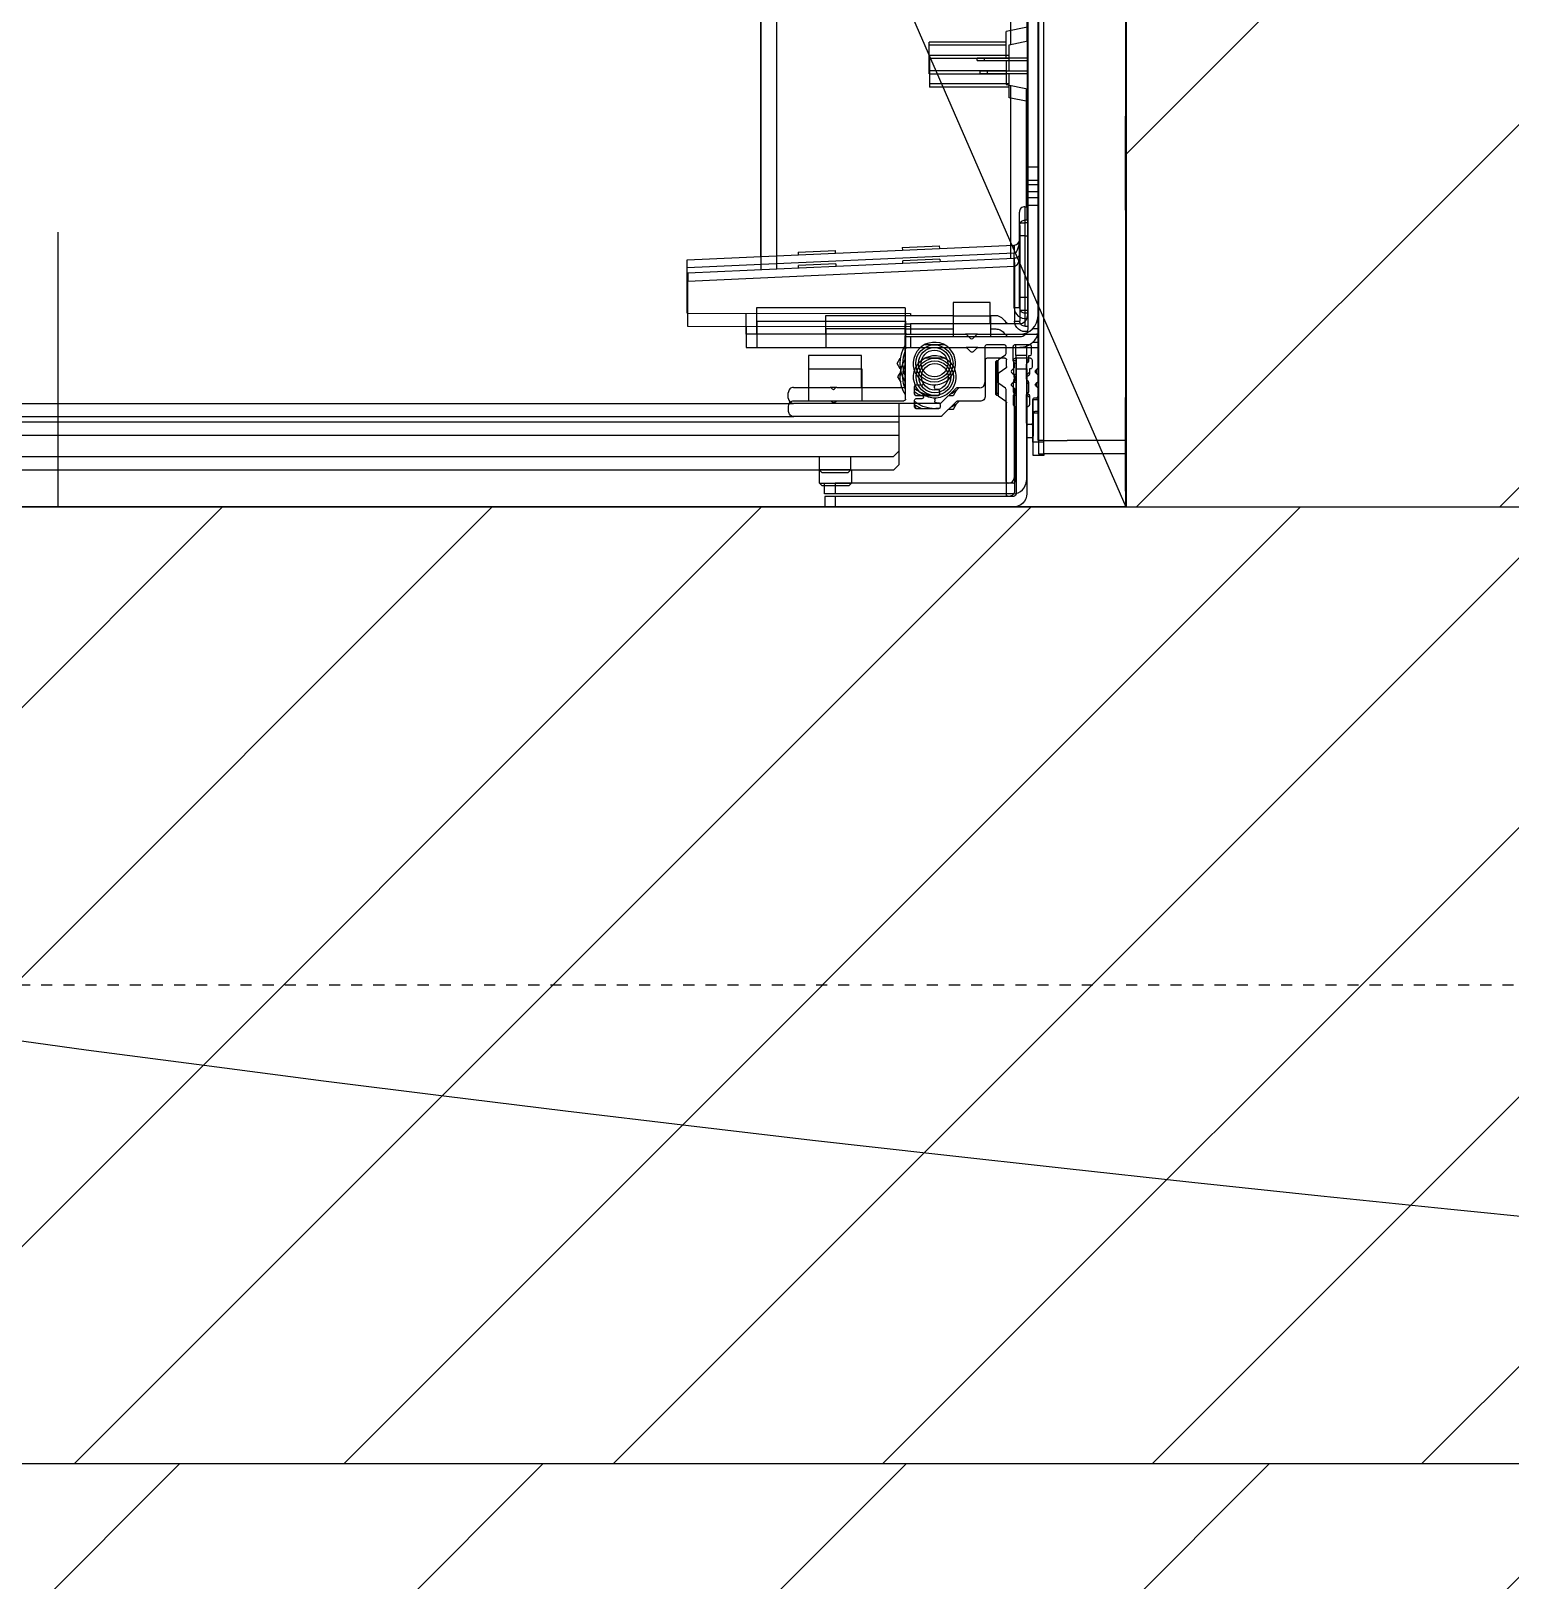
# Model space of a CAD drawing. Header units: centimetres. Extents: x -35664 to 50682, y -23001 to 23705.
# Drawn here: x 5270.45 to 5298.28, y 4280.2 to 4309.35 of the extents above; entities that cross this region are included whole.
import ezdxf

# ---------------------------------------------------------------- set-up
doc = ezdxf.new("R2010")
doc.units = ezdxf.units.CM
doc.linetypes.add('Style de ligne -1', pattern=[0.41664, 0.20828, -0.20836])
doc.linetypes.add('Style de ligne -5', pattern=[0.20828, 0.069425, -0.138855])
for name, color, linetype in [('B aménagement intérieur', 252, 'Continuous'), ('B GÈnÈral_Hatch', 252, 'Continuous'), ('B Général', 252, 'Continuous'), ('C ANNOTATIONS-axes horizontaux', 252, 'Style de ligne -1'), ('C ANNOTATIONS-prestations', 252, 'Continuous'), ('C ANNOTATIONS-prestations_Hatch', 252, 'Continuous'), ('D SURFACES-shab', 252, 'Continuous'), ('MTI900_Alu', 252, 'Continuous'), ('prlm-CHAUFF', 4, 'Continuous')]:
    doc.layers.add(name, color=color, linetype=linetype)
doc.layers.get('prlm-CHAUFF').off()
pattern_1 = [(45, (0, 0.2205), (-3.5277778, 3.3072917), [])]

# ---------------------------------------------------------------- blocks, each defined once
blk = doc.blocks.new('A 90.Groupe-6-1')
at = {"layer": 'B Général', "linetype": 'Style de ligne -1', "ltscale": 25.4, "flags": 128}
blk.add_lwpolyline([(-35.4, 7.6), (35.6, 7.6), (35.6, -32.4), (-35.4, -32.4)], close=True, dxfattribs=at)
blk = doc.blocks.new('A 90.WC-plan-PMR')
at = {"layer": 'B Général'}
blk.add_blockref('A 90.Groupe-6-1', (0, 0), dxfattribs=at)
blk = doc.blocks.new('A 90.Groupe-7-1')
at = {"layer": 'B GÈnÈral_Hatch', "linetype": 'Continuous'}
h = blk.add_hatch(dxfattribs=at)
h.set_pattern_fill('F_P__SOFFITE', color=256, style=0, pattern_type=2)
h.set_pattern_definition(pattern_1)
h.paths.add_polyline_path([(5291.058, 4445.289), (5291.038, 4300.389), (5421.058, 4300.389), (5421.058, 4445.289)])
at = {"layer": 'B Général', "linetype": 'Style de ligne -5', "ltscale": 25.4, "flags": 128}
blk.add_lwpolyline([(5291.058, 4445.289), (5291.038, 4300.389), (5421.058, 4300.389), (5421.058, 4445.289)], close=True, dxfattribs=at)
at = {"layer": 'D SURFACES-shab', "lineweight": 18, "flags": 128}
blk.add_lwpolyline([(5291.058, 4445.289), (5421.058, 4445.289), (5421.058, 4300.389), (5291.058, 4300.389)], close=True, dxfattribs=at)
at = {"layer": 'B Général', "xscale": -1}
blk.add_blockref('A 90.WC-plan-PMR', (5306.558, 4332.789), dxfattribs=at)
blk = doc.blocks.new('A 90.Groupe-8-1')
at = {"layer": 'B Général', "linetype": 'Continuous'}
for p, q in [((5289.408, 4388.889), (5289.408, 4301.389)), ((5289.508, 4301.389), (5289.508, 4388.889)), ((5291.058, 4388.889), (5291.058, 4301.389)), ((5288.888, 4309.095), (5288.888, 4346.639)), ((5289.188, 4346.739), (5289.188, 4309.155)), ((5284.188, 4304.852), (5284.188, 4346.464)), ((5284.488, 4304.865), (5284.488, 4346.464)), ((5289.208, 4310.639), (5289.208, 4306.539)), ((5288.858, 4309.089), (5289.208, 4309.159)), ((5288.858, 4308.589), (5288.858, 4309.089)), ((5287.358, 4308.889), (5287.358, 4308.289)), ((5287.358, 4308.889), (5288.858, 4308.889)), ((5288.858, 4308.828), (5287.358, 4308.828)), ((5288.45, 4308.589), (5288.313, 4308.589)), ((5288.313, 4308.539), (5288.313, 4308.589)), ((5288.45, 4308.539), (5288.313, 4308.539)), ((5289.208, 4308.589), (5288.45, 4308.589)), ((5288.45, 4308.539), (5288.45, 4308.589)), ((5289.208, 4308.539), (5288.45, 4308.539)), ((5288.858, 4308.089), (5288.858, 4308.539)), ((5288.858, 4308.35), (5287.358, 4308.35)), ((5288.858, 4308.289), (5287.358, 4308.289)), ((5289.208, 4308.019), (5288.858, 4308.089)), ((5288.888, 4305.065), (5288.888, 4308.083)), ((5289.188, 4308.023), (5289.188, 4305.789)), ((5289.208, 4306.539), (5289.208, 4306.207)), ((5289.208, 4306.539), (5289.408, 4306.539)), ((5289.208, 4306.207), (5289.208, 4306.072)), ((5289.408, 4306.207), (5289.208, 4306.207)), ((5289.208, 4305.789), (5289.158, 4305.789)), ((5289.158, 4305.489), (5289.158, 4305.789)), ((5289.208, 4306.072), (5289.208, 4303.739)), ((5289.208, 4306.072), (5289.408, 4306.072)), ((5289.058, 4305.689), (5289.058, 4305.489)), ((5289.058, 4305.489), (5289.058, 4304.089)), ((5289.158, 4305.489), (5289.058, 4305.489)), ((5289.158, 4305.489), (5289.208, 4305.489)), ((5289.158, 4304.089), (5289.158, 4305.489)), ((5288.952, 4305.068), (5282.808, 4304.789)), ((5282.808, 4304.639), (5288.958, 4304.918)), ((5285.594, 4304.966), (5284.893, 4304.934)), ((5284.895, 4304.884), (5284.893, 4304.934)), ((5285.594, 4304.966), (5285.597, 4304.916)), ((5287.556, 4305.055), (5286.855, 4305.023)), ((5286.857, 4304.973), (5286.855, 4305.023)), ((5287.556, 4305.055), (5287.558, 4305.005)), ((5288.963, 4305.069), (5288.952, 4305.068)), ((5288.952, 4305.068), (5288.958, 4304.918)), ((5288.958, 4304.918), (5288.963, 4304.919)), ((5288.958, 4304.918), (5288.958, 4303.889)), ((5282.808, 4304.789), (5282.808, 4304.639)), ((5282.808, 4303.788), (5282.808, 4304.639)), ((5289.058, 4304.089), (5289.058, 4303.889)), ((5289.158, 4304.089), (5289.058, 4304.089)), ((5289.208, 4304.089), (5289.158, 4304.089)), ((5289.158, 4303.789), (5289.158, 4304.089)), ((5287.008, 4303.779), (5282.808, 4303.788)), ((5283.908, 4303.785), (5283.908, 4303.389)), ((5284.108, 4303.889), (5286.908, 4303.889)), ((5284.108, 4303.889), (5284.108, 4303.389)), ((5286.908, 4303.889), (5286.908, 4303.739)), ((5287.01, 4303.739), (5287.008, 4303.779)), ((5287.808, 4303.989), (5288.508, 4303.989)), ((5287.808, 4303.589), (5287.808, 4303.989)), ((5288.508, 4303.989), (5288.508, 4303.589)), ((5288.958, 4303.889), (5289.058, 4303.889)), ((5289.158, 4303.789), (5289.208, 4303.789)), ((5285.408, 4303.739), (5285.408, 4303.389)), ((5286.908, 4303.739), (5285.408, 4303.739)), ((5286.908, 4303.739), (5286.908, 4303.589)), ((5286.908, 4303.739), (5287.808, 4303.739)), ((5286.908, 4303.589), (5286.908, 4303.389)), ((5287.008, 4303.589), (5286.908, 4303.589)), ((5289.058, 4303.589), (5287.008, 4303.589)), ((5287.008, 4303.389), (5287.008, 4303.589)), ((5288.508, 4303.739), (5288.605, 4303.739)), ((5289.303, 4303.489), (5289.408, 4303.489)), ((5283.908, 4303.389), (5284.108, 4303.389)), ((5284.108, 4303.389), (5285.408, 4303.389)), ((5285.408, 4303.389), (5286.908, 4303.389)), ((5286.908, 4303.389), (5286.938, 4303.389)), ((5286.908, 4302.419), (5286.908, 4303.359)), ((5286.938, 4303.389), (5288.046, 4303.389)), ((5287.652, 4303.189), (5287.265, 4303.189)), ((5288.271, 4303.389), (5288.046, 4303.389)), ((5288.067, 4303.38), (5288.137, 4303.31)), ((5288.18, 4303.31), (5288.25, 4303.38)), ((5288.271, 4303.389), (5289.378, 4303.389)), ((5288.778, 4303.189), (5288.438, 4303.189)), ((5289.258, 4303.189), (5288.968, 4303.189)), ((5288.988, 4303.189), (5288.988, 4302.989)), ((5289.188, 4302.989), (5289.188, 4303.189)), ((5289.378, 4303.389), (5289.408, 4303.389)), ((5285.088, 4302.989), (5286.088, 4302.989)), ((5285.088, 4302.389), (5285.088, 4302.989)), ((5286.088, 4302.989), (5286.088, 4302.389)), ((5286.816, 4302.939), (5286.758, 4302.839)), ((5288.408, 4303.159), (5288.408, 4302.479)), ((5288.608, 4302.869), (5288.628, 4302.889)), ((5288.628, 4302.489), (5288.628, 4302.889)), ((5288.628, 4302.889), (5288.658, 4302.889)), ((5288.658, 4302.485), (5288.658, 4302.893)), ((5288.671, 4302.918), (5288.796, 4303.005)), ((5288.808, 4303.03), (5288.808, 4303.159)), ((5288.938, 4303.159), (5288.938, 4302.887)), ((5288.938, 4302.889), (5288.988, 4302.889)), ((5288.988, 4302.989), (5288.988, 4300.639)), ((5288.988, 4302.989), (5289.188, 4302.989)), ((5289.188, 4302.989), (5289.188, 4300.639)), ((5289.199, 4302.889), (5289.238, 4302.929)), ((5289.199, 4302.852), (5289.199, 4302.889)), ((5289.238, 4302.989), (5289.238, 4302.888)), ((5289.258, 4302.989), (5289.238, 4302.989)), ((5289.288, 4303.159), (5289.288, 4303.019)), ((5286.758, 4302.839), (5286.816, 4302.739)), ((5288.608, 4302.509), (5288.608, 4302.869)), ((5288.608, 4302.846), (5288.658, 4302.846)), ((5288.909, 4302.71), (5288.95, 4302.751)), ((5288.95, 4302.627), (5288.909, 4302.668)), ((5288.938, 4302.846), (5288.988, 4302.846)), ((5288.958, 4302.859), (5288.958, 4302.772)), ((5288.958, 4302.606), (5288.958, 4302.514)), ((5289.188, 4302.544), (5289.188, 4302.829)), ((5289.359, 4302.71), (5289.408, 4302.76)), ((5289.408, 4302.618), (5289.359, 4302.668)), ((5289.373, 4302.653), (5289.373, 4302.725)), ((5284.708, 4302.189), (5284.708, 4302.289)), ((5284.808, 4302.389), (5285.496, 4302.389)), ((5285.496, 4302.389), (5285.621, 4302.389)), ((5285.517, 4302.38), (5285.537, 4302.36)), ((5285.58, 4302.36), (5285.6, 4302.38)), ((5285.621, 4302.389), (5286.878, 4302.389)), ((5287.078, 4302.269), (5287.078, 4302.399)), ((5287.108, 4302.429), (5287.218, 4302.429)), ((5287.248, 4302.459), (5287.248, 4302.482)), ((5287.458, 4302.41), (5287.458, 4302.379)), ((5287.488, 4302.349), (5287.528, 4302.349)), ((5287.558, 4302.319), (5287.558, 4302.269)), ((5287.86, 4302.37), (5287.587, 4302.098)), ((5287.808, 4302.233), (5287.866, 4302.333)), ((5288.308, 4302.379), (5287.881, 4302.379)), ((5288.608, 4302.532), (5288.658, 4302.532)), ((5288.628, 4302.489), (5288.608, 4302.509)), ((5288.658, 4302.489), (5288.628, 4302.489)), ((5288.796, 4302.373), (5288.671, 4302.46)), ((5288.808, 4300.619), (5288.808, 4302.348)), ((5288.938, 4302.532), (5288.988, 4302.532)), ((5288.988, 4302.489), (5288.938, 4302.489)), ((5288.938, 4302.312), (5288.938, 4302.486)), ((5289.199, 4302.488), (5289.199, 4302.521)), ((5289.238, 4302.449), (5289.199, 4302.488)), ((5289.238, 4302.485), (5289.238, 4302.313)), ((5258.038, 4302.089), (5284.808, 4302.089)), ((5287.566, 4302.089), (5284.808, 4302.089)), ((5286.788, 4301.739), (5286.788, 4302.089)), ((5287.078, 4302.285), (5287.105, 4302.239)), ((5287.528, 4302.239), (5287.108, 4302.239)), ((5287.722, 4302.233), (5287.808, 4302.233)), ((5288.958, 4302.284), (5288.958, 4300.689)), ((5289.188, 4301.719), (5289.188, 4302.254)), ((5289.308, 4302.159), (5289.308, 4301.719)), ((5289.308, 4301.359), (5289.308, 4302.159)), ((5289.308, 4302.159), (5289.408, 4302.159)), ((5289.378, 4302.189), (5289.338, 4302.189)), ((5256.088, 4301.739), (5286.788, 4301.739)), ((5286.788, 4301.189), (5286.788, 4301.739)), ((5289.278, 4301.689), (5289.218, 4301.689)), ((5286.788, 4301.189), (5286.688, 4301.089)), ((5289.508, 4301.359), (5289.308, 4301.359)), ((5289.408, 4301.389), (5289.508, 4301.389)), ((5289.508, 4301.389), (5289.508, 4301.359)), ((5289.958, 4301.389), (5289.508, 4301.389)), ((5291.058, 4301.389), (5289.958, 4301.389)), ((5256.188, 4301.089), (5286.688, 4301.089)), ((5285.288, 4300.839), (5285.288, 4301.089)), ((5285.288, 4300.839), (5285.888, 4300.839)), ((5285.338, 4300.789), (5285.288, 4300.839)), ((5285.888, 4300.839), (5285.838, 4300.789)), ((5285.888, 4301.089), (5285.888, 4300.839)), ((5285.838, 4300.789), (5285.338, 4300.789)), ((5285.588, 4300.589), (5285.388, 4300.589)), ((5285.388, 4300.589), (5285.388, 4300.389)), ((5288.938, 4300.589), (5285.588, 4300.589)), ((5285.588, 4300.389), (5285.588, 4300.589)), ((5288.858, 4300.589), (5288.838, 4300.589)), ((5285.388, 4300.389), (5285.588, 4300.389)), ((5288.938, 4300.389), (5285.588, 4300.389))]:
    blk.add_line(p, q, dxfattribs=at)
at = {"layer": 'B Général', "linetype": 'Continuous', "flags": 128}
for points in [[(5252.038, 4300.389), (5252.038, 4389.889), (5291.058, 4389.889), (5291.058, 4300.389)], [(5252.053, 4389.889), (5291.053, 4389.889), (5291.053, 4300.389), (5252.053, 4300.389)]]:
    blk.add_lwpolyline(points, close=True, dxfattribs=at)
blk.add_lwpolyline([(5252.058, 4389.889), (5291.053, 4300.389), (5291.058, 4389.889), (5252.053, 4300.389)], dxfattribs=at)
for points in [[(5289.058, 4305.689, -0.198912), (5289.088, 4305.76, -0.198912), (5289.158, 4305.789)], [(5289.058, 4305.169, -0.193016), (5289.031, 4305.099, -0.193016), (5288.963, 4305.069)], [(5289.201, 4303.694, -0.227222), (5289.033, 4303.733, -0.227222), (5288.958, 4303.889)], [(5289.158, 4303.789, -0.198912), (5289.088, 4303.818, -0.198912), (5289.058, 4303.889)], [(5288.605, 4303.739, -0.109774), (5288.69, 4303.72, -0.109774), (5288.758, 4303.667)], [(5288.84, 4303.589, -0.028434), (5288.797, 4303.626, -0.028434), (5288.758, 4303.667)], [(5289.408, 4303.739, -0.198912), (5289.306, 4303.491, -0.198912), (5289.058, 4303.389)], [(5289.208, 4303.739, -0.198912), (5289.164, 4303.633, -0.198912), (5289.058, 4303.589)], [(5286.908, 4302.492, -0.14145), (5286.808, 4302.839, -0.14145), (5286.908, 4303.185)], [(5286.908, 4303.359, -0.198912), (5286.917, 4303.38, -0.198912), (5286.938, 4303.389)], [(5287.235, 4302.507, -0.366532), (5287.094, 4303.004, -0.366532), (5287.562, 4303.225, -0.366532), (5287.856, 4302.801, -0.366532), (5287.486, 4302.44)], [(5288.046, 4303.389, -0.098491), (5288.057, 4303.387, -0.098491), (5288.067, 4303.38)], [(5288.18, 4303.31, -0.198912), (5288.158, 4303.301, -0.198912), (5288.137, 4303.31)], [(5288.25, 4303.38, -0.098491), (5288.259, 4303.387, -0.098491), (5288.271, 4303.389)], [(5288.408, 4303.159, -0.198912), (5288.417, 4303.18, -0.198912), (5288.438, 4303.189)], [(5288.778, 4303.189, -0.198912), (5288.8, 4303.18, -0.198912), (5288.808, 4303.159)], [(5288.938, 4303.159, -0.198912), (5288.947, 4303.18, -0.198912), (5288.968, 4303.189)], [(5289.258, 4303.189, -0.198912), (5289.28, 4303.18, -0.198912), (5289.288, 4303.159)], [(5289.378, 4303.389, -0.198912), (5289.4, 4303.38, -0.198912), (5289.408, 4303.359)], [(5286.908, 4302.599, -0.103148), (5286.858, 4302.839, -0.103148), (5286.908, 4303.079)], [(5288.658, 4302.893, -0.120588), (5288.662, 4302.907, -0.120588), (5288.671, 4302.918)], [(5288.808, 4303.03, -0.120588), (5288.805, 4303.016, -0.120588), (5288.796, 4303.005)], [(5288.958, 4302.859, -0.155096), (5288.944, 4302.87, -0.155096), (5288.938, 4302.887)], [(5289.199, 4302.889, -0.013224), (5289.194, 4302.889, -0.013224), (5289.188, 4302.889)], [(5289.238, 4302.888, -0.17724), (5289.231, 4302.869, -0.17724), (5289.213, 4302.858)], [(5289.288, 4303.019, -0.198912), (5289.28, 4302.998, -0.198912), (5289.258, 4302.989)], [(5288.909, 4302.668, -0.198912), (5288.9, 4302.689, -0.198912), (5288.909, 4302.71)], [(5288.958, 4302.772, -0.098491), (5288.956, 4302.761, -0.098491), (5288.95, 4302.751)], [(5288.95, 4302.627, -0.098491), (5288.956, 4302.617, -0.098491), (5288.958, 4302.606)], [(5289.188, 4302.829, -0.17724), (5289.195, 4302.848, -0.17724), (5289.213, 4302.858)], [(5289.359, 4302.668, -0.198912), (5289.35, 4302.689, -0.198912), (5289.359, 4302.71)], [(5284.708, 4302.289, -0.198912), (5284.738, 4302.36, -0.198912), (5284.808, 4302.389)], [(5285.496, 4302.389, -0.098491), (5285.507, 4302.387, -0.098491), (5285.517, 4302.38)], [(5285.58, 4302.36, -0.198912), (5285.558, 4302.351, -0.198912), (5285.537, 4302.36)], [(5285.6, 4302.38, -0.098491), (5285.609, 4302.387, -0.098491), (5285.621, 4302.389)], [(5286.908, 4302.419, -0.198912), (5286.9, 4302.398, -0.198912), (5286.878, 4302.389)], [(5287.078, 4302.399, -0.198912), (5287.087, 4302.42, -0.198912), (5287.108, 4302.429)], [(5287.458, 4302.239, -0.085942), (5287.257, 4302.274, -0.085942), (5287.078, 4302.375)], [(5287.208, 4302.239, -0.02871), (5287.141, 4302.271, -0.02871), (5287.078, 4302.312)], [(5287.248, 4302.459, -0.198912), (5287.24, 4302.438, -0.198912), (5287.218, 4302.429)], [(5287.235, 4302.507, -0.122946), (5287.245, 4302.496, -0.122946), (5287.248, 4302.482)], [(5287.458, 4302.439, -0.074153), (5287.342, 4302.456, -0.074153), (5287.235, 4302.507)], [(5287.458, 4302.41, -0.189855), (5287.466, 4302.43, -0.189855), (5287.486, 4302.44)], [(5287.486, 4302.44, -0.008728), (5287.472, 4302.439, -0.008728), (5287.458, 4302.439)], [(5287.488, 4302.349, -0.198912), (5287.467, 4302.358, -0.198912), (5287.458, 4302.379)], [(5287.528, 4302.349, -0.198912), (5287.55, 4302.34, -0.198912), (5287.558, 4302.319)], [(5287.918, 4302.379, -0.041018), (5287.836, 4302.31, -0.041018), (5287.745, 4302.255)], [(5287.86, 4302.37, -0.098491), (5287.869, 4302.377, -0.098491), (5287.881, 4302.379)], [(5288.408, 4302.479, -0.198912), (5288.379, 4302.408, -0.198912), (5288.308, 4302.379)], [(5288.671, 4302.46, -0.120588), (5288.662, 4302.471, -0.120588), (5288.658, 4302.485)], [(5288.796, 4302.373, -0.120588), (5288.805, 4302.362, -0.120588), (5288.808, 4302.348)], [(5288.938, 4302.486, -0.155096), (5288.944, 4302.503, -0.155096), (5288.958, 4302.514)], [(5288.958, 4302.284, -0.155096), (5288.944, 4302.295, -0.155096), (5288.938, 4302.312)], [(5289.213, 4302.514, -0.17724), (5289.195, 4302.525, -0.17724), (5289.188, 4302.544)], [(5289.188, 4302.489, -0.013224), (5289.194, 4302.489, -0.013224), (5289.199, 4302.488)], [(5289.213, 4302.514, -0.17724), (5289.231, 4302.504, -0.17724), (5289.238, 4302.485)], [(5289.238, 4302.313, -0.17724), (5289.231, 4302.294, -0.17724), (5289.213, 4302.283)], [(5284.808, 4302.089, -0.198912), (5284.738, 4302.118, -0.198912), (5284.708, 4302.189)], [(5287.108, 4302.239, -0.198912), (5287.087, 4302.248, -0.198912), (5287.078, 4302.269)], [(5287.547, 4302.246, -0.018566), (5287.503, 4302.241, -0.018566), (5287.458, 4302.239)], [(5287.558, 4302.269, -0.198912), (5287.55, 4302.248, -0.198912), (5287.528, 4302.239)], [(5287.587, 4302.098, -0.098491), (5287.577, 4302.091, -0.098491), (5287.566, 4302.089)], [(5289.188, 4302.254, -0.17724), (5289.195, 4302.273, -0.17724), (5289.213, 4302.283)], [(5289.308, 4302.159, -0.198912), (5289.317, 4302.18, -0.198912), (5289.338, 4302.189)], [(5289.408, 4302.219, -0.198912), (5289.4, 4302.198, -0.198912), (5289.378, 4302.189)], [(5289.218, 4301.689, -0.198912), (5289.197, 4301.698, -0.198912), (5289.188, 4301.719)], [(5289.308, 4301.719, -0.198912), (5289.3, 4301.698, -0.198912), (5289.278, 4301.689)], [(5288.838, 4300.589, -0.198912), (5288.817, 4300.598, -0.198912), (5288.808, 4300.619)], [(5288.958, 4300.689, -0.198912), (5288.929, 4300.618, -0.198912), (5288.858, 4300.589)], [(5289.188, 4300.639, -0.198912), (5289.115, 4300.462, -0.198912), (5288.938, 4300.389)], [(5288.988, 4300.639, -0.198912), (5288.974, 4300.604, -0.198912), (5288.938, 4300.589)]]:
    blk.add_lwpolyline(points, format="xyb", dxfattribs=at)
at = {"layer": 'B Général', "linetype": 'Continuous'}
for radius in [0.35, 0.3, 0.25]:
    blk.add_circle((5287.458, 4302.839), radius, dxfattribs=at)
for points, knots in [([(5288.963, 4304.919), (5288.961, 4304.957), (5288.96, 4305.009), (5288.96, 4305.036), (5288.961, 4305.056), (5288.961, 4305.065), (5288.962, 4305.067), (5288.962, 4305.068), (5288.963, 4305.069), (5288.963, 4305.069), (5288.963, 4305.069)], [0, 0, 0, 1, 2, 3, 4, 5, 6, 7, 7, 8, 8, 8]), ([(5289.058, 4305.169), (5289.058, 4305.134), (5289.052, 4305.071), (5289.04, 4305.022), (5289.03, 4304.993), (5289.018, 4304.968), (5289.006, 4304.948), (5288.995, 4304.936), (5288.985, 4304.927), (5288.972, 4304.92), (5288.965, 4304.919), (5288.964, 4304.919), (5288.963, 4304.919)], [0, 0, 0, 1, 2, 3, 4, 5, 6, 7, 8, 9, 9, 10, 10, 10])]:
    blk.add_open_spline(points, degree=2, knots=knots, dxfattribs=at)
blk = doc.blocks.new('A n0.MTI900_Alu_390')
at = {"layer": 'MTI900_Alu', "color": 1, "linetype": 'Continuous'}
for p, q in [((-4.34, -0.405), (-4.34, -3.475)), ((-4.405, -0.415), (-4.405, -3.465)), ((-4.305, -0.6), (-4.305, -3.277)), ((-4.1351, -3.077), (-4.136, -3.497)), ((-4.1351, -3.077), (-4.05, -3.077)), ((-4.0221, -3.692), (-4.05, -3.077)), ((-4.05, -3.077), (-4.035, -3.077)), ((-4.035, -3.077), (-4.0071, -3.6913)), ((-4.175, -3.207), (-4.175, -3.187)), ((-4.1353, -3.187), (-4.175, -3.187)), ((-4.175, -3.337), (-4.175, -3.207)), ((-4.125, -3.207), (-4.175, -3.207)), ((-4.125, -3.487), (-4.125, -3.207)), ((-0.2775, -3.215), (-4.0287, -3.215)), ((-0.2775, -3.245), (-4.0274, -3.245)), ((-4.305, -3.5528), (-4.305, -3.277)), ((-4.295, -3.267), (-4.285, -3.267)), ((-4.275, -3.277), (-4.275, -3.3458)), ((-4.0205, -3.2854), (-4.0255, -3.2857)), ((-4.0205, -3.2854), (-4.0173, -3.3556)), ((-4.215, -3.305), (-4.275, -3.305)), ((-4.215, -3.405), (-4.215, -3.305)), ((-4.475, -3.355), (-4.475, -3.335)), ((-4.475, -3.335), (-4.455, -3.335)), ((-4.455, -3.335), (-4.455, -3.355)), ((-4.43, -3.325), (-4.435, -3.33)), ((-4.435, -3.33), (-4.435, -3.38)), ((-4.43, -3.385), (-4.43, -3.325)), ((-4.405, -3.325), (-4.43, -3.325)), ((-4.2759, -3.3479), (-4.2779, -3.3499)), ((-4.275, -3.3582), (-4.275, -3.3458)), ((-4.175, -3.487), (-4.175, -3.337)), ((-4.14, -3.337), (-4.175, -3.337)), ((-4.14, -3.487), (-4.14, -3.337)), ((-4.475, -3.69), (-4.475, -3.355)), ((-4.455, -3.355), (-4.475, -3.355)), ((-4.455, -3.69), (-4.455, -3.355)), ((-4.435, -3.38), (-4.43, -3.385)), ((-4.2779, -3.3541), (-4.2759, -3.3561)), ((-4.275, -3.3582), (-4.275, -3.484)), ((-4.0223, -3.3558), (-4.0173, -3.3556)), ((-4.43, -3.385), (-4.405, -3.385)), ((-4.275, -3.405), (-4.215, -3.405)), ((-4.405, -3.465), (-4.395, -3.475)), ((-4.34, -3.475), (-4.395, -3.475)), ((-4.305, -3.475), (-4.34, -3.475)), ((-4.272, -3.487), (-4.178, -3.487)), ((-4.24, -3.4778), (-4.23, -3.472)), ((-4.23, -3.472), (-4.22, -3.4778)), ((-4.175, -3.49), (-4.175, -3.487)), ((-4.175, -3.487), (-4.155, -3.487)), ((-4.175, -3.49), (-4.175, -3.6008)), ((-4.155, -3.497), (-4.175, -3.497)), ((-4.14, -3.487), (-4.155, -3.487)), ((-4.155, -3.487), (-4.155, -3.497)), ((-4.155, -3.702), (-4.155, -3.497)), ((-4.125, -3.487), (-4.14, -3.487)), ((-4.14, -3.577), (-4.14, -3.487)), ((-4.136, -3.497), (-4.14, -3.4972)), ((-4.0116, -3.4816), (-4.0166, -3.4819)), ((-4.0116, -3.4816), (-4.0084, -3.5518)), ((-4.29, -3.5066), (-4.2854, -3.504)), ((-4.29, -3.507), (-4.29, -3.549)), ((-4.274, -3.504), (-4.287, -3.504)), ((-4.271, -3.518), (-4.271, -3.507)), ((-4.2657, -3.521), (-4.268, -3.521)), ((-4.195, -3.5614), (-4.195, -3.5226)), ((-4.2769, -3.5821), (-4.3041, -3.5549)), ((-4.287, -3.552), (-4.282, -3.552)), ((-4.279, -3.549), (-4.279, -3.545)), ((-4.276, -3.542), (-4.2729, -3.542)), ((-4.0134, -3.552), (-4.0084, -3.5518)), ((-3.685, -3.532), (-3.625, -3.532)), ((-3.685, -3.532), (-3.685, -3.677)), ((-3.6789, -3.677), (-3.6789, -3.532)), ((-3.6311, -3.677), (-3.6311, -3.532)), ((-3.625, -3.677), (-3.625, -3.532)), ((-4.2906, -3.577), (-4.2906, -3.5684)), ((-4.2806, -3.5828), (-4.2906, -3.577)), ((-4.276, -3.627), (-4.276, -3.5842)), ((-4.115, -3.577), (-4.155, -3.577)), ((-4.115, -3.647), (-4.115, -3.577)), ((-4.1759, -3.6029), (-4.1829, -3.6099)), ((-4.1829, -3.6141), (-4.1759, -3.6211)), ((-4.175, -3.6232), (-4.175, -3.6008)), ((-4.198, -3.637), (-4.266, -3.637)), ((-4.195, -3.674), (-4.195, -3.64)), ((-4.175, -3.6232), (-4.175, -3.734)), ((-3.66, -3.6225), (-3.655, -3.6225)), ((-3.66, -3.6225), (-3.66, -3.6361)), ((-3.66, -3.6361), (-3.655, -3.6361)), ((-3.66, -3.6361), (-3.66, -3.717)), ((-3.655, -3.6225), (-3.655, -3.6361)), ((-3.655, -3.6361), (-3.655, -3.717)), ((-4.2766, -3.6757), (-4.2679, -3.6633)), ((-4.2654, -3.662), (-4.2246, -3.662)), ((-4.263, -3.657), (-4.265, -3.659)), ((-4.225, -3.659), (-4.265, -3.659)), ((-4.265, -3.659), (-4.265, -3.662)), ((-4.227, -3.657), (-4.263, -3.657)), ((-4.2607, -3.657), (-4.2607, -3.662)), ((-4.2293, -3.657), (-4.2293, -3.662)), ((-4.225, -3.659), (-4.227, -3.657)), ((-4.225, -3.662), (-4.225, -3.659)), ((-4.2221, -3.6633), (-4.2134, -3.6757)), ((-4.155, -3.647), (-4.115, -3.647)), ((-4.14, -3.6567), (-4.14, -3.647)), ((-4.455, -3.682), (-4.455, -3.68)), ((-4.452, -3.677), (-4.2791, -3.677)), ((-4.215, -3.695), (-4.45, -3.695)), ((-4.2855, -3.692), (-4.445, -3.692)), ((-4.2653, -3.69), (-4.2827, -3.69)), ((-4.265, -3.69), (-4.265, -3.695)), ((-4.2521, -3.692), (-4.2625, -3.692)), ((-4.2607, -3.69), (-4.2607, -3.695)), ((-4.2471, -3.6871), (-4.2521, -3.692)), ((-4.2379, -3.692), (-4.2429, -3.6871)), ((-4.228, -3.692), (-4.2379, -3.692)), ((-4.2293, -3.69), (-4.2293, -3.695)), ((-4.2252, -3.69), (-4.198, -3.69)), ((-4.225, -3.695), (-4.225, -3.69)), ((-4.215, -3.715), (-4.215, -3.695)), ((-4.215, -3.695), (-4.195, -3.695)), ((-4.2109, -3.677), (-4.198, -3.677)), ((-4.195, -3.722), (-4.195, -3.693)), ((-4.125, -3.692), (-4.0221, -3.692)), ((-4.125, -3.702), (-4.125, -3.692)), ((-4.125, -3.702), (-4.105, -3.702)), ((-4.105, -3.702), (-3.965, -3.702)), ((-4.105, -3.702), (-4.105, -3.712)), ((-4.0071, -3.6913), (-4.0221, -3.692)), ((-4.022, -3.6925), (-4.0221, -3.692)), ((-3.7066, -3.685), (-4.0074, -3.685)), ((-4.0071, -3.6913), (-4.007, -3.6925)), ((-3.965, -3.702), (-3.945, -3.702)), ((-3.965, -3.702), (-3.965, -3.712)), ((-3.705, -3.677), (-3.713, -3.717)), ((-3.66, -3.677), (-3.705, -3.677)), ((-3.655, -3.677), (-3.605, -3.677)), ((-3.597, -3.717), (-3.605, -3.677)), ((-4.215, -3.715), (-4.45, -3.715)), ((-4.378, -3.747), (-4.378, -3.727)), ((-4.378, -3.727), (-4.298, -3.727)), ((-4.345, -3.724), (-4.345, -3.718)), ((-4.342, -3.715), (-4.2885, -3.715)), ((-4.298, -3.727), (-4.342, -3.727)), ((-4.298, -3.727), (-4.298, -3.737)), ((-4.295, -3.734), (-4.295, -3.73)), ((-4.2826, -3.72), (-4.2654, -3.72)), ((-4.2651, -3.7161), (-4.269, -3.72)), ((-4.2618, -3.7161), (-4.2651, -3.7161)), ((-4.2595, -3.715), (-4.231, -3.715)), ((-4.2249, -3.7161), (-4.2287, -3.7161)), ((-4.2251, -3.72), (-4.215, -3.72)), ((-4.221, -3.72), (-4.2249, -3.7161)), ((-4.195, -3.715), (-4.215, -3.715)), ((-4.215, -3.72), (-4.215, -3.722)), ((-4.212, -3.725), (-4.198, -3.725)), ((-4.165, -3.737), (-4.165, -3.7265)), ((-3.9067, -3.717), (-4.14, -3.717)), ((-4.135, -3.717), (-4.135, -3.712)), ((-4.105, -3.712), (-4.135, -3.712)), ((-4.105, -3.712), (-4.105, -3.717)), ((-3.965, -3.712), (-4.105, -3.712)), ((-3.965, -3.717), (-3.965, -3.712)), ((-3.935, -3.712), (-3.965, -3.712)), ((-3.935, -3.712), (-3.935, -3.717)), ((-3.935, -3.715), (-3.7126, -3.715)), ((-3.9067, -3.737), (-3.9067, -3.717)), ((-3.9067, -3.717), (-3.8932, -3.717)), ((-3.8932, -3.717), (-3.86, -3.717)), ((-3.8932, -3.717), (-3.8932, -3.737)), ((-3.86, -3.717), (-3.45, -3.717)), ((-3.86, -3.717), (-3.86, -3.737)), ((-4.375, -3.747), (-4.378, -3.747)), ((-4.375, -3.737), (4.375, -3.737)), ((-4.375, -3.747), (-4.375, -3.737)), ((4.375, -3.747), (-4.375, -3.747)), ((-4.375, -3.747), (-4.375, -3.792)), ((-4.2471, -3.7321), (-4.2521, -3.737)), ((-4.2414, -3.7335), (-4.2486, -3.7335)), ((-4.2379, -3.737), (-4.2429, -3.7321)), ((-4.175, -3.737), (-4.175, -3.734)), ((-4.375, -3.902), (-4.375, -3.792)), ((-4.375, -3.902), (4.375, -3.902))]:
    blk.add_line(p, q, dxfattribs=at)
for radius in [0.035, 0.03, 0.025]:
    blk.add_circle((-4.23, -3.542), radius, dxfattribs=at)
for centre, radius, start, end in [((-4.295, -3.277), 0.01, 90, 180), ((-4.285, -3.277), 0.01, 0, 90), ((-4.2758, -3.352), 0.003, 135, 225), ((-4.278, -3.3458), 0.003, 315, 0), ((-4.278, -3.3582), 0.003, 0, 45), ((-4.272, -3.484), 0.003, 180, 270), ((-4.23, -3.542), 0.065, 57.7958, 122.2042), ((-4.23, -3.542), 0.06, 66.4435, 113.5565), ((-4.178, -3.49), 0.003, 0, 90), ((-4.287, -3.507), 0.003, 90, 180), ((-4.23, -3.542), 0.06, 140.7035, 188.509), ((-4.23, -3.542), 0.065, 144.2242, 157.3801), ((-4.274, -3.507), 0.003, 0, 90), ((-4.268, -3.518), 0.003, 180, 270), ((-4.23, -3.542), 0.04, 146.0728, 184.0006), ((-4.23, -3.542), 0.04, 184.0006, 146.0728), ((-4.2657, -3.518), 0.003, 270, 326.0728), ((-4.302, -3.5528), 0.003, 180, 225), ((-4.287, -3.549), 0.003, 180, 270), ((-4.282, -3.549), 0.003, 270, 0), ((-4.276, -3.545), 0.003, 90, 180), ((-4.2729, -3.545), 0.003, 4.0006, 90), ((-4.23, -3.542), 0.065, 206.162, 224.9525), ((-4.279, -3.5842), 0.003, 0, 45), ((-4.1808, -3.612), 0.003, 135, 225), ((-4.178, -3.6008), 0.003, 315, 0), ((-4.266, -3.627), 0.01, 180, 270), ((-4.198, -3.64), 0.003, 0, 90), ((-4.178, -3.6232), 0.003, 0, 45), ((-4.2654, -3.665), 0.003, 90, 145.008), ((-4.2246, -3.665), 0.003, 34.992, 90), ((-4.1151, -3.7104), 0.05, 129.8841, 142.9139), ((-4.16, -3.6567), 0.02, 309.8841, 0), ((-4.45, -3.69), 0.025, 180, 270), ((-4.452, -3.68), 0.003, 90, 180), ((-4.445, -3.682), 0.01, 180, 270), ((-4.45, -3.69), 0.005, 180, 270), ((-4.2827, -3.693), 0.003, 90, 160.5288), ((-4.2791, -3.674), 0.003, 270, 325.008), ((-4.2653, -3.693), 0.003, 19.4712, 90), ((-4.245, -3.6892), 0.003, 45, 135), ((-4.2252, -3.693), 0.003, 90, 160.5288), ((-4.2109, -3.674), 0.003, 214.992, 270), ((-4.198, -3.674), 0.003, 270, 0), ((-4.198, -3.693), 0.003, 0, 90), ((-4.14, -3.702), 0.035, 180, 270), ((-4.14, -3.702), 0.015, 180, 270), ((-4.125, -3.712), 0.02, 90, 192.412), ((-4.125, -3.712), 0.01, 90, 180), ((-3.997, -3.692), 0.01, 182.6026, 270), ((-3.945, -3.712), 0.01, 0, 90), ((-4.342, -3.718), 0.003, 90, 180), ((-4.342, -3.724), 0.003, 180, 270), ((-4.298, -3.73), 0.003, 0, 90), ((-4.2885, -3.718), 0.003, 9.5941, 90), ((-4.2826, -3.717), 0.003, 189.5941, 270), ((-4.2654, -3.717), 0.003, 270, 350.4059), ((-4.275, -3.715), 0.01, 353.9388, 0), ((-4.2595, -3.718), 0.003, 90, 170.4059), ((-4.245, -3.7342), 0.003, 45, 135), ((-4.231, -3.718), 0.003, 9.5941, 90), ((-4.2251, -3.717), 0.003, 189.5941, 270), ((-4.215, -3.715), 0.01, 180, 186.0612), ((-4.212, -3.722), 0.003, 180, 270), ((-4.198, -3.722), 0.003, 270, 0), ((-4.292, -3.734), 0.003, 180, 270), ((-4.178, -3.734), 0.003, 270, 0)]:
    blk.add_arc(centre, radius, start, end, dxfattribs=at)
for centre, major_axis, ratio, start_param, end_param in [((-4.022, -3.6931), (0.015, 0.0007), 0.045361, 0, 1.568734), ((-3.997, -3.692), (0.025, 0), 0.4, 3.187016, 4.712389)]:
    blk.add_ellipse(centre, major_axis=major_axis, ratio=ratio, start_param=start_param, end_param=end_param, dxfattribs=at)

msp = doc.modelspace()

# ---------------------------------------------------------------- hatches: boundary and pattern name
at = {"layer": 'B GÈnÈral_Hatch', "linetype": 'Continuous'}
h = msp.add_hatch(dxfattribs=at)
h.set_pattern_fill('50_BETON', color=256, style=0, pattern_type=2)
h.set_pattern_definition([(45, (0, 0), (2.4253472, -2.6458333), [])])
h.paths.add_polyline_path([(5150, 4300.389), (5150, 4282.389), (5458.351, 4282.389), (5458.351, 4300.389)])
at = {"layer": 'C ANNOTATIONS-prestations_Hatch', "linetype": 'Continuous'}
h = msp.add_hatch(dxfattribs=at)
h.set_pattern_fill('F_P__SOFFITE', color=256, style=0, pattern_type=2)
h.set_pattern_definition(pattern_1)
h.paths.add_polyline_path([(5019.965, 4889.389), (5019.965, 4330.389), (4834.965, 4330.389), (4834.965, 4217.888), (4841.047, 4209.928), (4847.037, 4201.903), (4852.934, 4193.813), (4858.739, 4185.658), (4864.452, 4177.439), (4870.072, 4169.154), (4875.6, 4160.804), (4881.036, 4152.389), (7290.546, 4152.389), (7290.546, 4282.387), (5150, 4282.389), (5150, 4889.389)])
h = msp.add_hatch(dxfattribs=at)
h.set_pattern_fill('DALETTES TERRASSE 50X50', color=256, scale=1.406016, style=0, pattern_type=2)
h.set_pattern_definition([(0, (4678, 4152.39), (4e-15, -70.3008), []), (-90, (4678, 4152.39), (70.3008, 0), [])])
h.paths.add_polyline_path([(4834.965, 4217.888), (4841.047, 4209.928), (4847.037, 4201.903), (4852.934, 4193.813), (4858.739, 4185.658), (4864.452, 4177.439), (4870.072, 4169.154), (4875.6, 4160.804), (4881.036, 4152.389), (7290.546, 4152.388), (7290.546, 4282.388), (5150.041, 4282.389), (5150, 4889.386), (5019.965, 4889.01), (5019.965, 4330.389), (4834.965, 4330.389)])

# ---------------------------------------------------------------- linework, layer by layer
at = {"layer": 'B Général', "linetype": 'Continuous', "lineweight": 18}
for p, q in [((5150, 4300.389), (5458.351, 4300.389)), ((5150, 4282.389), (5458.351, 4282.389))]:
    msp.add_line(p, q, dxfattribs=at)
at = {"layer": 'B Général', "linetype": 'Continuous'}
for p, q in [((5150, 4300.389), (5458.351, 4300.389)), ((5150, 4282.389), (5458.351, 4282.389))]:
    msp.add_line(p, q, dxfattribs=at)
at = {"layer": 'C ANNOTATIONS-axes horizontaux'}
msp.add_line((12370.813, 4291.389), (2960.813, 4291.389), dxfattribs=at)
msp.add_line((12370.813, 4291.389), (2960.813, 4291.389), dxfattribs=at)
at = {"layer": 'C ANNOTATIONS-prestations', "linetype": 'Continuous'}
msp.add_open_spline([(4834.965, 4217.888), (4859.479, 4186.178), (4881.036, 4152.389), (6085.791, 4152.388), (7290.546, 4152.388), (7290.546, 4217.388), (7290.546, 4282.388), (6220.294, 4282.388), (5150.041, 4282.389), (5150.021, 4585.887), (5150, 4889.386), (5084.982, 4889.198), (5019.965, 4889.01), (5019.965, 4609.699), (5019.965, 4330.389), (4927.465, 4330.389), (4834.965, 4330.389), (4834.965, 4274.138), (4834.965, 4217.888)], degree=2, knots=[0, 0, 0, 1, 1, 2, 2, 3, 3, 4, 4, 5, 5, 6, 6, 7, 7, 8, 8, 9, 9, 9], dxfattribs=at)
at = {"layer": 'C ANNOTATIONS-prestations'}
msp.add_open_spline([(5019.965, 4889.389), (5019.965, 4609.889), (5019.965, 4330.389), (4927.465, 4330.389), (4834.965, 4330.389), (4834.965, 4274.138), (4834.965, 4217.888), (4859.479, 4186.178), (4881.036, 4152.389), (6085.791, 4152.389), (7290.546, 4152.389), (7290.546, 4217.388), (7290.546, 4282.387), (6220.273, 4282.388), (5150, 4282.389), (5150, 4585.889), (5150, 4889.389), (5084.982, 4889.389), (5019.965, 4889.389)], degree=2, knots=[0, 0, 0, 1, 1, 2, 2, 3, 3, 4, 4, 5, 5, 6, 6, 7, 7, 8, 8, 9, 9, 9], dxfattribs=at)

# ---------------------------------------------------------------- block references
at = {"layer": 'B aménagement intérieur'}
for name in ['A 90.Groupe-7-1', 'A 90.Groupe-8-1']:
    msp.add_blockref(name, (0, 0), dxfattribs=at)
at = {"layer": 'prlm-CHAUFF', "xscale": 9.999999999999975, "yscale": 9.999999999999975, "zscale": 9.999999999999975, "rotation": 89.99988466022917}
msp.add_blockref('A n0.MTI900_Alu_390', (5252.031, 4345.389), dxfattribs=at)

doc.saveas('drawing.dxf')
